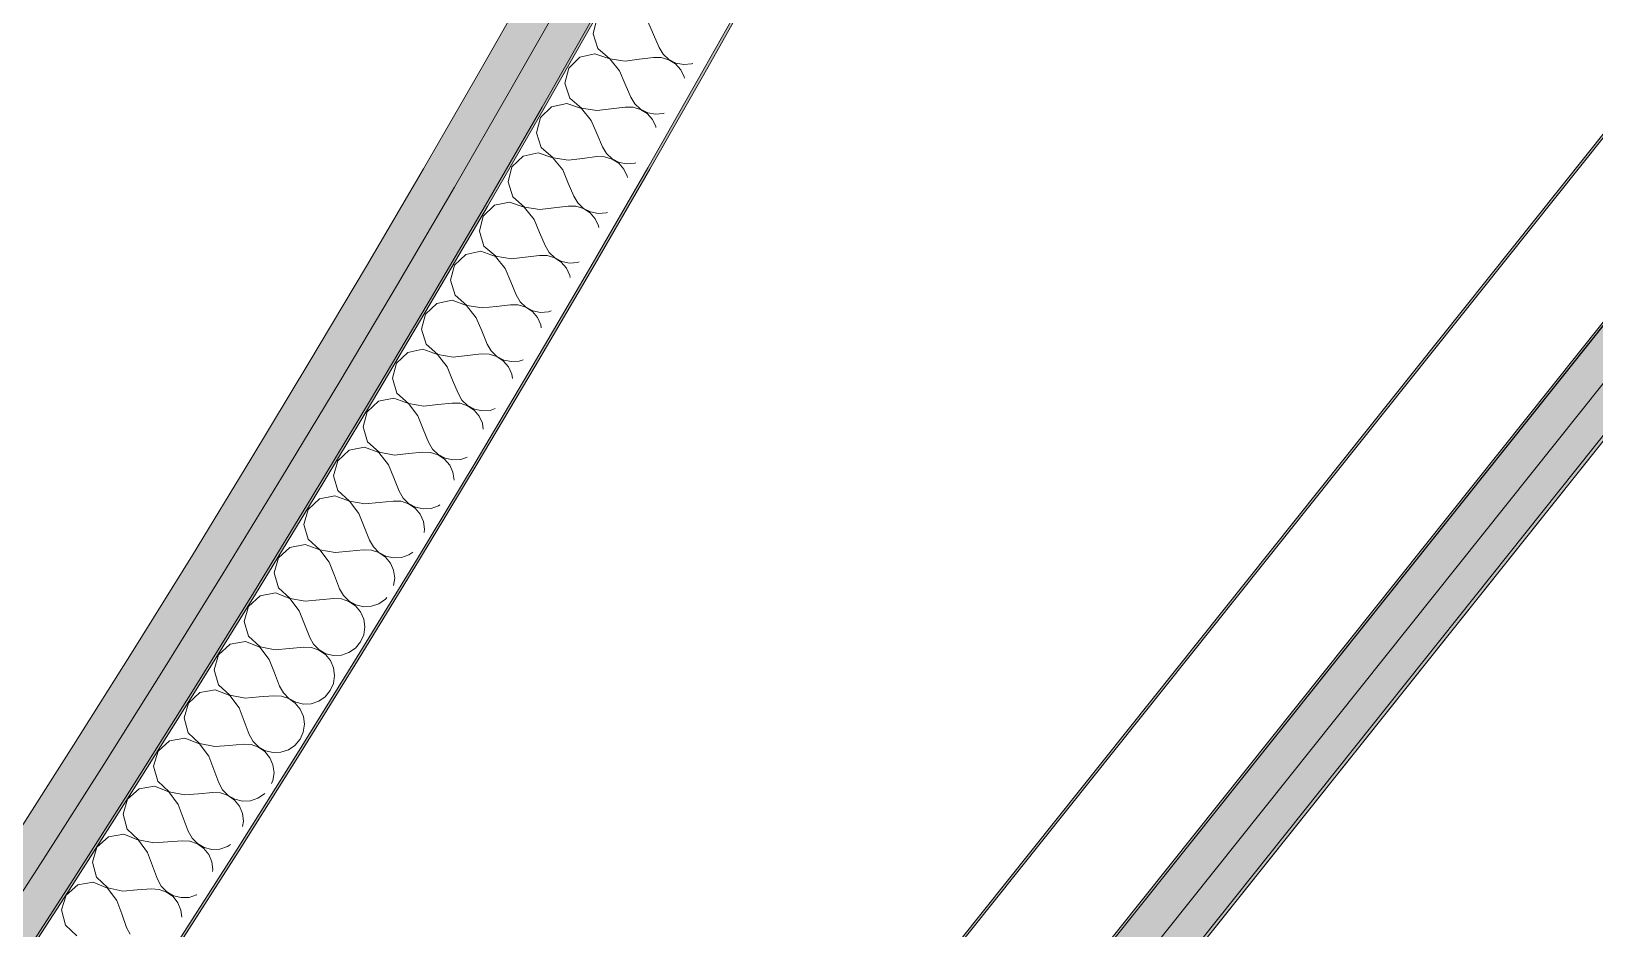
# Model space of a CAD drawing. Header units: millimetres. Extents: x -50172 to 74273, y -80883 to 11206.
# Drawn here: x -20648 to -19994, y -47453 to -47078 of the extents above; entities that cross this region are included whole.
import ezdxf
from ezdxf.enums import TextEntityAlignment as Align

# ---------------------------------------------------------------- set-up
doc = ezdxf.new("R2010")
doc.units = ezdxf.units.MM
doc.header["$MEASUREMENT"] = 0
for name, color, linetype in [('A-25-M_Wall_Int', 7, 'Continuous'), ('New_A-25-M_Wall_Int', 7, 'Continuous'), ('New_A-35-M_FFE-Zone', 7, 'Continuous')]:
    doc.layers.add(name, color=color, linetype=linetype)
for name, color, linetype, lineweight in [('A-25-M_Wall_Int_Pen_No__1', 7, 'Continuous', 13), ('New_A-25-M_Wall_Int_Pen_No__1', 7, 'Continuous', 13), ('New_A-25-M_Wall_Int_Pen_No__150', 7, 'Continuous', 0), ('New_ArchiCAD Zone Stamps_Pen_No__9', 7, 'Continuous', 13)]:
    doc.layers.add(name, color=color, linetype=linetype, lineweight=lineweight)
for name, color, linetype, lineweight, true_color in [('A-25-M_Wall_Int_Pen_No__107', 7, 'Continuous', 15, 0xa6a6a6), ('A-25-M_Wall_Int_Pen_No__81', 7, 'Continuous', 20, 0x6a6a6a), ('New_A-25-M_Wall_Int_Pen_No__107', 7, 'Continuous', 15, 0xa6a6a6), ('New_A-25-M_Wall_Int_Pen_No__81', 7, 'Continuous', 20, 0x6a6a6a), ('New_A-35-M_FFE-Zone_Pen_No__74', 7, 'Continuous', 20, 0x606060)]:
    doc.layers.add(name, color=color, linetype=linetype, lineweight=lineweight, true_color=true_color)
doc.styles.add('GENERATED_STYLE_1', font='')
doc.styles.add('GENERATED_STYLE_3', font='')
doc.styles.get('GENERATED_STYLE_1').set_extended_font_data('Arial', bold=True)
doc.styles.get('GENERATED_STYLE_3').set_extended_font_data('Arial')

# ---------------------------------------------------------------- blocks, each defined once
blk = doc.blocks.new('Lecture 1 First_INB 114R_2_1', base_point=(-22395.77, -55564.06))
at = {"layer": 'New_A-35-M_FFE-Zone_Pen_No__74', "linetype": 'Continuous'}
blk.add_line((-19692.85, -46873.91), (-22189.3, -50005.7), dxfattribs=at)
at = {"layer": 'New_ArchiCAD Zone Stamps_Pen_No__9'}
for tag, height, style, p in [('ROOM_NAME', 250, 'GENERATED_STYLE_1', (-23019.34, -54095.69)), ('zoneNameLine2', 250, 'GENERATED_STYLE_1', (-23207.77, -54527.82)), ('ROOM_NUMBER', 200, 'GENERATED_STYLE_3', (-23396.2, -54948.53)), ('measuredAreaCode', 200, 'GENERATED_STYLE_3', (-23553.22, -55308.64)), ('DUMMY_649', 200, 'GENERATED_STYLE_3', (-23245.82, -55442.68)), ('DUMMY_650', 200, 'GENERATED_STYLE_3', (-22616.65, -55717.03)), ('DUMMY_651', 133.33, 'GENERATED_STYLE_3', (-22337.36, -55823.58))]:
    blk.add_attdef(tag, text='', height=height, rotation=336.44041, dxfattribs=dict(at, style=style)).set_placement(p, align=Align.TOP_LEFT)
blk = doc.blocks.new('*X250')
at = {"layer": 'New_A-25-M_Wall_Int_Pen_No__150', "linetype": 'Continuous'}
for p, q in [((-20411.09, -47073), (-20412.64, -47079.32)), ((-20389.82, -47074.1), (-20387.44, -47079.56)), ((-20412.64, -47079.32), (-20410.63, -47085.51)), ((-20387.44, -47079.56), (-20385.06, -47085.02)), ((-20385.06, -47085.02), (-20383.35, -47087.83)), ((-20418.22, -47089.13), (-20422.87, -47093.68)), ((-20411.88, -47087.69), (-20418.22, -47089.13)), ((-20405.72, -47089.81), (-20411.88, -47087.69)), ((-20410.63, -47085.51), (-20405.67, -47089.72)), ((-20401.6, -47094.84), (-20405.72, -47089.81)), ((-20405.67, -47089.72), (-20399.24, -47090.7)), ((-20399.24, -47090.7), (-20393.33, -47089.94)), ((-20393.33, -47089.94), (-20387.42, -47089.18)), ((-20384.13, -47089.21), (-20387.42, -47089.18)), ((-20380.98, -47090.14), (-20384.13, -47089.21)), ((-20383.35, -47087.83), (-20380.94, -47090.05)), ((-20378.21, -47091.9), (-20380.98, -47090.14)), ((-20380.94, -47090.05), (-20378, -47091.53)), ((-20378, -47091.53), (-20374.78, -47092.15)), ((-20422.87, -47093.68), (-20424.43, -47099.99)), ((-20401.6, -47094.84), (-20399.24, -47100.31)), ((-20376.02, -47094.35), (-20378.21, -47091.9)), ((-20374.59, -47097.31), (-20376.02, -47094.35)), ((-20374.78, -47092.15), (-20371.5, -47091.86)), ((-20374.51, -47097.8), (-20374.59, -47097.31)), ((-20371.5, -47091.86), (-20370.99, -47091.66)), ((-20424.43, -47099.99), (-20422.45, -47106.19)), ((-20399.24, -47100.31), (-20396.88, -47105.78)), ((-20430.05, -47109.79), (-20434.71, -47114.32)), ((-20423.7, -47108.37), (-20430.05, -47109.79)), ((-20417.55, -47110.5), (-20423.7, -47108.37)), ((-20422.45, -47106.19), (-20417.5, -47110.42)), ((-20413.45, -47115.55), (-20417.55, -47110.5)), ((-20417.5, -47110.42), (-20411.07, -47111.41)), ((-20411.07, -47111.41), (-20405.16, -47110.68)), ((-20405.16, -47110.68), (-20399.25, -47109.93)), ((-20395.96, -47109.97), (-20399.25, -47109.93)), ((-20396.88, -47105.78), (-20395.17, -47108.59)), ((-20392.81, -47110.91), (-20395.96, -47109.97)), ((-20395.17, -47108.59), (-20392.77, -47110.83)), ((-20390.04, -47112.68), (-20392.81, -47110.91)), ((-20392.77, -47110.83), (-20389.84, -47112.32)), ((-20434.71, -47114.32), (-20436.29, -47120.63)), ((-20413.45, -47115.55), (-20411.1, -47121.03)), ((-20387.87, -47115.14), (-20390.04, -47112.68)), ((-20389.84, -47112.32), (-20386.61, -47112.95)), ((-20386.44, -47118.11), (-20387.87, -47115.14)), ((-20386.61, -47112.95), (-20383.33, -47112.67)), ((-20383.33, -47112.67), (-20382.93, -47112.51)), ((-20436.29, -47120.63), (-20434.33, -47126.83)), ((-20411.1, -47121.03), (-20408.76, -47126.51)), ((-20386.37, -47118.52), (-20386.44, -47118.11)), ((-20441.94, -47130.41), (-20446.62, -47134.93)), ((-20435.59, -47129.01), (-20441.94, -47130.41)), ((-20429.45, -47131.16), (-20435.59, -47129.01)), ((-20434.33, -47126.83), (-20429.4, -47131.08)), ((-20417.06, -47131.37), (-20411.14, -47130.65)), ((-20407.85, -47130.7), (-20411.14, -47130.65)), ((-20408.76, -47126.51), (-20407.06, -47129.32)), ((-20404.71, -47131.65), (-20407.85, -47130.7)), ((-20407.06, -47129.32), (-20404.66, -47131.57)), ((-20446.62, -47134.93), (-20448.22, -47141.23)), ((-20425.36, -47136.23), (-20429.45, -47131.16)), ((-20429.4, -47131.08), (-20422.97, -47132.09)), ((-20425.36, -47136.23), (-20423.03, -47141.71)), ((-20422.97, -47132.09), (-20417.06, -47131.37)), ((-20401.95, -47133.43), (-20404.71, -47131.65)), ((-20404.66, -47131.57), (-20401.74, -47133.07)), ((-20399.78, -47135.89), (-20401.95, -47133.43)), ((-20401.74, -47133.07), (-20398.51, -47133.7)), ((-20398.36, -47138.87), (-20399.78, -47135.89)), ((-20398.51, -47133.7), (-20395.24, -47133.43)), ((-20395.24, -47133.43), (-20394.83, -47133.28)), ((-20448.22, -47141.23), (-20446.27, -47147.44)), ((-20423.03, -47141.71), (-20420.7, -47147.2)), ((-20398.29, -47139.32), (-20398.36, -47138.87)), ((-20447.54, -47149.61), (-20453.9, -47150.99)), ((-20441.41, -47151.78), (-20447.54, -47149.61)), ((-20446.27, -47147.44), (-20441.36, -47151.7)), ((-20420.7, -47147.2), (-20419.02, -47150.02)), ((-20419.02, -47150.02), (-20416.62, -47152.27)), ((-20458.59, -47155.49), (-20460.21, -47161.79)), ((-20453.9, -47150.99), (-20458.59, -47155.49)), ((-20437.33, -47156.86), (-20441.41, -47151.78)), ((-20441.36, -47151.7), (-20434.93, -47152.74)), ((-20437.33, -47156.86), (-20435.02, -47162.35)), ((-20434.93, -47152.74), (-20429.02, -47152.03)), ((-20429.02, -47152.03), (-20423.1, -47151.33)), ((-20419.81, -47151.39), (-20423.1, -47151.33)), ((-20416.67, -47152.35), (-20419.81, -47151.39)), ((-20413.91, -47154.14), (-20416.67, -47152.35)), ((-20416.62, -47152.27), (-20413.7, -47153.78)), ((-20411.75, -47156.61), (-20413.91, -47154.14)), ((-20413.7, -47153.78), (-20410.48, -47154.42)), ((-20410.35, -47159.59), (-20411.75, -47156.61)), ((-20410.48, -47154.42), (-20407.2, -47154.16)), ((-20407.2, -47154.16), (-20406.68, -47153.97)), ((-20460.21, -47161.79), (-20458.29, -47168.01)), ((-20435.02, -47162.35), (-20432.71, -47167.84)), ((-20410.25, -47160.2), (-20410.35, -47159.59)), ((-20458.29, -47168.01), (-20453.38, -47172.28)), ((-20432.71, -47167.84), (-20431.04, -47170.67)), ((-20470.63, -47176.02), (-20472.27, -47182.32)), ((-20465.92, -47171.53), (-20470.63, -47176.02)), ((-20459.56, -47170.18), (-20465.92, -47171.53)), ((-20453.43, -47172.37), (-20459.56, -47170.18)), ((-20449.37, -47177.46), (-20453.43, -47172.37)), ((-20453.38, -47172.28), (-20446.96, -47173.34)), ((-20446.96, -47173.34), (-20441.04, -47172.66)), ((-20441.04, -47172.66), (-20435.12, -47171.97)), ((-20431.84, -47172.04), (-20435.12, -47171.97)), ((-20428.7, -47173.01), (-20431.84, -47172.04)), ((-20431.04, -47170.67), (-20428.65, -47172.93)), ((-20425.95, -47174.81), (-20428.7, -47173.01)), ((-20428.65, -47172.93), (-20425.74, -47174.45)), ((-20423.79, -47177.29), (-20425.95, -47174.81)), ((-20425.74, -47174.45), (-20422.52, -47175.11)), ((-20422.52, -47175.11), (-20419.24, -47174.86)), ((-20419.24, -47174.86), (-20418.48, -47174.58)), ((-20472.27, -47182.32), (-20470.36, -47188.54)), ((-20449.37, -47177.46), (-20447.08, -47182.95)), ((-20447.08, -47182.95), (-20444.79, -47188.46)), ((-20422.4, -47180.27), (-20423.79, -47177.29)), ((-20422.25, -47181.16), (-20422.4, -47180.27)), ((-20470.36, -47188.54), (-20465.47, -47192.83)), ((-20444.79, -47188.46), (-20443.12, -47191.29)), ((-20478.01, -47192.04), (-20482.73, -47196.51)), ((-20471.64, -47190.7), (-20478.01, -47192.04)), ((-20465.52, -47192.91), (-20471.64, -47190.7)), ((-20461.48, -47198.01), (-20465.52, -47192.91)), ((-20465.47, -47192.83), (-20459.06, -47193.91)), ((-20459.06, -47193.91), (-20453.13, -47193.24)), ((-20453.13, -47193.24), (-20447.21, -47192.57)), ((-20443.93, -47192.66), (-20447.21, -47192.57)), ((-20440.79, -47193.64), (-20443.93, -47192.66)), ((-20443.12, -47191.29), (-20440.74, -47193.55)), ((-20438.05, -47195.44), (-20440.79, -47193.64)), ((-20440.74, -47193.55), (-20437.83, -47195.08)), ((-20435.9, -47197.93), (-20438.05, -47195.44)), ((-20437.83, -47195.08), (-20434.62, -47195.75)), ((-20434.62, -47195.75), (-20431.34, -47195.51)), ((-20431.34, -47195.51), (-20430.24, -47195.11)), ((-20482.73, -47196.51), (-20484.39, -47202.8)), ((-20461.48, -47198.01), (-20459.21, -47203.52)), ((-20434.51, -47200.91), (-20435.9, -47197.93)), ((-20434.31, -47202.21), (-20434.51, -47200.91)), ((-20484.39, -47202.8), (-20482.51, -47209.03)), ((-20482.51, -47209.03), (-20477.63, -47213.34)), ((-20459.21, -47203.52), (-20456.93, -47209.03)), ((-20456.93, -47209.03), (-20455.27, -47211.87)), ((-20490.16, -47212.5), (-20494.9, -47216.97)), ((-20483.79, -47211.19), (-20490.16, -47212.5)), ((-20477.68, -47213.42), (-20483.79, -47211.19)), ((-20473.65, -47218.53), (-20477.68, -47213.42)), ((-20477.63, -47213.34), (-20471.21, -47214.43)), ((-20471.21, -47214.43), (-20465.29, -47213.79)), ((-20465.29, -47213.79), (-20459.37, -47213.14)), ((-20456.08, -47213.23), (-20459.37, -47213.14)), ((-20452.95, -47214.22), (-20456.08, -47213.23)), ((-20455.27, -47211.87), (-20452.9, -47214.14)), ((-20450.21, -47216.03), (-20452.95, -47214.22)), ((-20452.9, -47214.14), (-20450, -47215.67)), ((-20450, -47215.67), (-20446.78, -47216.35)), ((-20443.5, -47216.12), (-20441.96, -47215.57)), ((-20494.9, -47216.97), (-20496.58, -47223.25)), ((-20473.65, -47218.53), (-20471.39, -47224.05)), ((-20448.07, -47218.53), (-20450.21, -47216.03)), ((-20446.7, -47221.52), (-20448.07, -47218.53)), ((-20446.78, -47216.35), (-20443.5, -47216.12)), ((-20446.41, -47223.34), (-20446.7, -47221.52)), ((-20496.58, -47223.25), (-20494.71, -47229.48)), ((-20471.39, -47224.05), (-20469.14, -47229.56)), ((-20502.38, -47232.93), (-20507.13, -47237.38)), ((-20496, -47231.64), (-20502.38, -47232.93)), ((-20489.9, -47233.89), (-20496, -47231.64)), ((-20494.71, -47229.48), (-20489.85, -47233.81)), ((-20485.89, -47239.02), (-20489.9, -47233.89)), ((-20489.85, -47233.81), (-20483.44, -47234.92)), ((-20483.44, -47234.92), (-20477.51, -47234.3)), ((-20477.51, -47234.3), (-20471.59, -47233.66)), ((-20468.3, -47233.77), (-20471.59, -47233.66)), ((-20469.14, -47229.56), (-20467.49, -47232.4)), ((-20465.17, -47234.77), (-20468.3, -47233.77)), ((-20467.49, -47232.4), (-20465.12, -47234.69)), ((-20462.44, -47236.59), (-20465.17, -47234.77)), ((-20465.12, -47234.69), (-20462.23, -47236.23)), ((-20507.13, -47237.38), (-20508.83, -47243.66)), ((-20485.89, -47239.02), (-20483.65, -47244.53)), ((-20460.31, -47239.09), (-20462.44, -47236.59)), ((-20462.23, -47236.23), (-20459.01, -47236.92)), ((-20458.94, -47242.08), (-20460.31, -47239.09)), ((-20459.01, -47236.92), (-20455.73, -47236.7)), ((-20455.73, -47236.7), (-20453.64, -47235.95)), ((-20508.83, -47243.66), (-20506.98, -47249.9)), ((-20483.65, -47244.53), (-20481.41, -47250.06)), ((-20458.57, -47244.55), (-20458.94, -47242.08)), ((-20514.66, -47253.32), (-20519.42, -47257.75)), ((-20508.28, -47252.05), (-20514.66, -47253.32)), ((-20502.18, -47254.32), (-20508.28, -47252.05)), ((-20506.98, -47249.9), (-20502.14, -47254.24)), ((-20498.19, -47259.46), (-20502.18, -47254.32)), ((-20502.14, -47254.24), (-20495.73, -47255.37)), ((-20495.73, -47255.37), (-20489.8, -47254.76)), ((-20489.8, -47254.76), (-20483.87, -47254.15)), ((-20480.59, -47254.27), (-20483.87, -47254.15)), ((-20481.41, -47250.06), (-20479.77, -47252.91)), ((-20477.46, -47255.28), (-20480.59, -47254.27)), ((-20479.77, -47252.91), (-20477.41, -47255.19)), ((-20519.42, -47257.75), (-20521.15, -47264.03)), ((-20498.19, -47259.46), (-20495.97, -47264.98)), ((-20474.73, -47257.1), (-20477.46, -47255.28)), ((-20477.41, -47255.19), (-20474.52, -47256.75)), ((-20472.61, -47259.61), (-20474.73, -47257.1)), ((-20474.52, -47256.75), (-20471.31, -47257.45)), ((-20471.25, -47262.61), (-20472.61, -47259.61)), ((-20471.31, -47257.45), (-20468.02, -47257.24)), ((-20468.02, -47257.24), (-20465.28, -47256.26)), ((-20521.15, -47264.03), (-20519.32, -47270.27)), ((-20495.97, -47264.98), (-20493.75, -47270.51)), ((-20470.77, -47265.86), (-20471.25, -47262.61)), ((-20527.01, -47273.67), (-20531.79, -47278.09)), ((-20520.63, -47272.42), (-20527.01, -47273.67)), ((-20514.54, -47274.71), (-20520.63, -47272.42)), ((-20519.32, -47270.27), (-20514.49, -47274.63)), ((-20514.49, -47274.63), (-20508.08, -47275.78)), ((-20502.15, -47275.19), (-20496.22, -47274.6)), ((-20492.94, -47274.73), (-20496.22, -47274.6)), ((-20493.75, -47270.51), (-20492.12, -47273.37)), ((-20492.12, -47273.37), (-20489.77, -47275.66)), ((-20531.79, -47278.09), (-20533.53, -47284.36)), ((-20510.56, -47279.86), (-20514.54, -47274.71)), ((-20510.56, -47279.86), (-20508.35, -47285.39)), ((-20508.08, -47275.78), (-20502.15, -47275.19)), ((-20489.82, -47275.74), (-20492.94, -47274.73)), ((-20487.09, -47277.58), (-20489.82, -47275.74)), ((-20489.77, -47275.66), (-20486.88, -47277.23)), ((-20484.98, -47280.1), (-20487.09, -47277.58)), ((-20486.88, -47277.23), (-20483.67, -47277.94)), ((-20483.63, -47283.1), (-20484.98, -47280.1)), ((-20483.67, -47277.94), (-20480.38, -47277.74)), ((-20480.38, -47277.74), (-20477.28, -47276.65)), ((-20477.28, -47276.65), (-20476.73, -47276.26)), ((-20533.53, -47284.36), (-20531.72, -47290.61)), ((-20508.35, -47285.39), (-20506.15, -47290.93)), ((-20483.16, -47286.36), (-20483.63, -47283.1)), ((-20483.35, -47287.82), (-20483.16, -47286.36)), ((-20539.42, -47293.98), (-20544.21, -47298.39)), ((-20533.03, -47292.75), (-20539.42, -47293.98)), ((-20526.95, -47295.06), (-20533.03, -47292.75)), ((-20531.72, -47290.61), (-20526.9, -47294.98)), ((-20506.15, -47290.93), (-20504.53, -47293.79)), ((-20504.53, -47293.79), (-20502.18, -47296.09)), ((-20544.21, -47298.39), (-20545.97, -47304.65)), ((-20522.99, -47300.22), (-20526.95, -47295.06)), ((-20526.9, -47294.98), (-20520.5, -47296.15)), ((-20522.99, -47300.22), (-20520.8, -47305.76)), ((-20520.5, -47296.15), (-20514.57, -47295.58)), ((-20514.57, -47295.58), (-20508.64, -47295.01)), ((-20505.35, -47295.15), (-20508.64, -47295.01)), ((-20502.23, -47296.17), (-20505.35, -47295.15)), ((-20499.52, -47298.02), (-20502.23, -47296.17)), ((-20502.18, -47296.09), (-20499.3, -47297.66)), ((-20497.41, -47300.54), (-20499.52, -47298.02)), ((-20499.3, -47297.66), (-20496.09, -47298.38)), ((-20496.07, -47303.55), (-20497.41, -47300.54)), ((-20496.09, -47298.38), (-20492.81, -47298.2)), ((-20492.81, -47298.2), (-20489.7, -47297.12)), ((-20489.7, -47297.12), (-20487.99, -47295.92)), ((-20545.97, -47304.65), (-20544.19, -47310.9)), ((-20520.8, -47305.76), (-20518.62, -47311.31)), ((-20495.61, -47306.81), (-20496.07, -47303.55)), ((-20496.04, -47309.98), (-20495.61, -47306.81)), ((-20545.51, -47313.04), (-20551.9, -47314.26)), ((-20539.43, -47315.37), (-20545.51, -47313.04)), ((-20544.19, -47310.9), (-20539.38, -47315.29)), ((-20518.62, -47311.31), (-20517, -47314.17)), ((-20556.7, -47318.64), (-20558.48, -47324.9)), ((-20551.9, -47314.26), (-20556.7, -47318.64)), ((-20535.49, -47320.55), (-20539.43, -47315.37)), ((-20539.38, -47315.29), (-20532.98, -47316.49)), ((-20532.98, -47316.49), (-20527.05, -47315.93)), ((-20527.05, -47315.93), (-20521.12, -47315.38)), ((-20517.83, -47315.52), (-20521.12, -47315.38)), ((-20514.72, -47316.56), (-20517.83, -47315.52)), ((-20517, -47314.17), (-20514.67, -47316.48)), ((-20512.01, -47318.42), (-20514.72, -47316.56)), ((-20514.67, -47316.48), (-20511.79, -47318.06)), ((-20509.91, -47320.95), (-20512.01, -47318.42)), ((-20511.79, -47318.06), (-20508.58, -47318.79)), ((-20508.58, -47318.79), (-20505.3, -47318.62)), ((-20505.3, -47318.62), (-20502.18, -47317.55)), ((-20502.18, -47317.55), (-20499.47, -47315.66)), ((-20499.47, -47315.66), (-20498.9, -47314.96)), ((-20558.48, -47324.9), (-20556.72, -47331.16)), ((-20535.49, -47320.55), (-20533.32, -47326.09)), ((-20533.32, -47326.09), (-20531.15, -47331.65)), ((-20508.58, -47323.96), (-20509.91, -47320.95)), ((-20508.13, -47327.22), (-20508.58, -47323.96)), ((-20558.04, -47333.3), (-20564.44, -47334.49)), ((-20551.97, -47335.64), (-20558.04, -47333.3)), ((-20556.72, -47331.16), (-20551.92, -47335.56)), ((-20531.15, -47331.65), (-20529.54, -47334.51)), ((-20509.92, -47333.51), (-20508.58, -47330.49)), ((-20508.58, -47330.49), (-20508.13, -47327.22)), ((-20569.26, -47338.86), (-20571.06, -47345.11)), ((-20564.44, -47334.49), (-20569.26, -47338.86)), ((-20548.05, -47340.83), (-20551.97, -47335.64)), ((-20551.92, -47335.56), (-20545.53, -47336.78)), ((-20545.53, -47336.78), (-20539.6, -47336.25)), ((-20539.6, -47336.25), (-20533.66, -47335.71)), ((-20530.38, -47335.87), (-20533.66, -47335.71)), ((-20527.27, -47336.91), (-20530.38, -47335.87)), ((-20529.54, -47334.51), (-20527.22, -47336.83)), ((-20524.56, -47338.78), (-20527.27, -47336.91)), ((-20527.22, -47336.83), (-20524.34, -47338.42)), ((-20522.47, -47341.31), (-20524.56, -47338.78)), ((-20524.34, -47338.42), (-20521.14, -47339.16)), ((-20521.14, -47339.16), (-20517.85, -47339)), ((-20517.85, -47339), (-20514.73, -47337.94)), ((-20514.73, -47337.94), (-20512.02, -47336.06)), ((-20512.02, -47336.06), (-20509.92, -47333.51)), ((-20571.06, -47345.11), (-20569.31, -47351.38)), ((-20548.05, -47340.83), (-20545.89, -47346.39)), ((-20545.89, -47346.39), (-20543.74, -47351.94)), ((-20521.15, -47344.33), (-20522.47, -47341.31)), ((-20520.71, -47347.59), (-20521.15, -47344.33)), ((-20569.31, -47351.38), (-20564.53, -47355.79)), ((-20543.74, -47351.94), (-20542.15, -47354.82)), ((-20522.52, -47353.88), (-20521.18, -47350.86)), ((-20521.18, -47350.86), (-20520.71, -47347.59)), ((-20581.87, -47359.04), (-20583.7, -47365.28)), ((-20577.04, -47354.68), (-20581.87, -47359.04)), ((-20570.64, -47353.51), (-20577.04, -47354.68)), ((-20564.58, -47355.87), (-20570.64, -47353.51)), ((-20560.67, -47361.08), (-20564.58, -47355.87)), ((-20564.53, -47355.79), (-20558.14, -47357.03)), ((-20558.14, -47357.03), (-20552.21, -47356.52)), ((-20552.21, -47356.52), (-20546.27, -47356)), ((-20542.99, -47356.17), (-20546.27, -47356)), ((-20539.88, -47357.22), (-20542.99, -47356.17)), ((-20542.15, -47354.82), (-20539.83, -47357.14)), ((-20537.18, -47359.1), (-20539.88, -47357.22)), ((-20539.83, -47357.14), (-20536.96, -47358.74)), ((-20535.1, -47361.64), (-20537.18, -47359.1)), ((-20536.96, -47358.74), (-20533.76, -47359.49)), ((-20533.76, -47359.49), (-20530.47, -47359.34)), ((-20530.47, -47359.34), (-20527.35, -47358.28)), ((-20527.35, -47358.28), (-20524.63, -47356.42)), ((-20524.63, -47356.42), (-20522.52, -47353.88)), ((-20583.7, -47365.28), (-20581.97, -47371.55)), ((-20560.67, -47361.08), (-20558.54, -47366.64)), ((-20533.79, -47364.66), (-20535.1, -47361.64)), ((-20533.36, -47367.92), (-20533.79, -47364.66)), ((-20581.97, -47371.55), (-20577.2, -47375.98)), ((-20558.54, -47366.64), (-20556.4, -47372.2)), ((-20556.4, -47372.2), (-20554.82, -47375.08)), ((-20535.18, -47374.2), (-20533.83, -47371.19)), ((-20533.83, -47371.19), (-20533.36, -47367.92)), ((-20594.56, -47379.17), (-20596.4, -47385.41)), ((-20589.71, -47374.83), (-20594.56, -47379.17)), ((-20583.31, -47373.68), (-20589.71, -47374.83)), ((-20577.26, -47376.06), (-20583.31, -47373.68)), ((-20573.36, -47381.28), (-20577.26, -47376.06)), ((-20577.2, -47375.98), (-20570.82, -47377.24)), ((-20570.82, -47377.24), (-20564.88, -47376.75)), ((-20564.88, -47376.75), (-20558.94, -47376.25)), ((-20555.66, -47376.43), (-20558.94, -47376.25)), ((-20552.56, -47377.49), (-20555.66, -47376.43)), ((-20554.82, -47375.08), (-20552.5, -47377.41)), ((-20549.86, -47379.37), (-20552.56, -47377.49)), ((-20552.5, -47377.41), (-20549.64, -47379.02)), ((-20549.64, -47379.02), (-20546.44, -47379.78)), ((-20543.16, -47379.64), (-20540.03, -47378.59)), ((-20540.03, -47378.59), (-20537.3, -47376.74)), ((-20537.3, -47376.74), (-20535.18, -47374.2)), ((-20596.4, -47385.41), (-20594.69, -47391.69)), ((-20573.36, -47381.28), (-20571.24, -47386.85)), ((-20547.79, -47381.92), (-20549.86, -47379.37)), ((-20546.49, -47384.94), (-20547.79, -47381.92)), ((-20546.07, -47388.21), (-20546.49, -47384.94)), ((-20546.44, -47379.78), (-20543.16, -47379.64)), ((-20594.69, -47391.69), (-20589.94, -47396.13)), ((-20571.24, -47386.85), (-20569.13, -47392.42)), ((-20547.09, -47392.66), (-20546.55, -47391.48)), ((-20546.55, -47391.48), (-20546.07, -47388.21)), ((-20602.45, -47394.94), (-20607.3, -47399.27)), ((-20596.04, -47393.81), (-20602.45, -47394.94)), ((-20589.99, -47396.22), (-20596.04, -47393.81)), ((-20586.12, -47401.44), (-20589.99, -47396.22)), ((-20589.94, -47396.13), (-20583.56, -47397.41)), ((-20583.56, -47397.41), (-20577.62, -47396.94)), ((-20577.62, -47396.94), (-20571.68, -47396.46)), ((-20568.4, -47396.65), (-20571.68, -47396.46)), ((-20569.13, -47392.42), (-20567.55, -47395.3)), ((-20565.3, -47397.72), (-20568.4, -47396.65)), ((-20567.55, -47395.3), (-20565.25, -47397.64)), ((-20562.61, -47399.61), (-20565.3, -47397.72)), ((-20565.25, -47397.64), (-20562.39, -47399.26)), ((-20552.78, -47398.86), (-20550.04, -47397.01)), ((-20550.04, -47397.01), (-20549.9, -47396.85)), ((-20607.3, -47399.27), (-20609.17, -47405.5)), ((-20586.12, -47401.44), (-20584.01, -47407.02)), ((-20560.54, -47402.17), (-20562.61, -47399.61)), ((-20562.39, -47399.26), (-20559.19, -47400.03)), ((-20559.25, -47405.19), (-20560.54, -47402.17)), ((-20558.84, -47408.46), (-20559.25, -47405.19)), ((-20559.19, -47400.03), (-20555.9, -47399.9)), ((-20555.9, -47399.9), (-20552.78, -47398.86)), ((-20609.17, -47405.5), (-20607.48, -47411.79)), ((-20607.48, -47411.79), (-20602.74, -47416.25)), ((-20584.01, -47407.02), (-20581.92, -47412.6)), ((-20559.18, -47410.65), (-20558.84, -47408.46)), ((-20615.24, -47415.02), (-20620.11, -47419.33)), ((-20608.83, -47413.9), (-20615.24, -47415.02)), ((-20602.79, -47416.33), (-20608.83, -47413.9)), ((-20598.93, -47421.57), (-20602.79, -47416.33)), ((-20602.74, -47416.25), (-20596.36, -47417.54)), ((-20596.36, -47417.54), (-20590.42, -47417.09)), ((-20590.42, -47417.09), (-20584.48, -47416.63)), ((-20581.2, -47416.82), (-20584.48, -47416.63)), ((-20581.92, -47412.6), (-20580.35, -47415.48)), ((-20578.1, -47417.91), (-20581.2, -47416.82)), ((-20580.35, -47415.48), (-20578.05, -47417.83)), ((-20575.42, -47419.81), (-20578.1, -47417.91)), ((-20578.05, -47417.83), (-20575.2, -47419.46)), ((-20565.58, -47419.09), (-20564.24, -47418.19)), ((-20620.11, -47419.33), (-20622, -47425.55)), ((-20598.93, -47421.57), (-20596.85, -47427.15)), ((-20573.36, -47422.37), (-20575.42, -47419.81)), ((-20575.2, -47419.46), (-20572, -47420.24)), ((-20572.08, -47425.4), (-20573.36, -47422.37)), ((-20572, -47420.24), (-20568.72, -47420.11)), ((-20568.72, -47420.11), (-20565.58, -47419.09)), ((-20622, -47425.55), (-20620.33, -47431.84)), ((-20596.85, -47427.15), (-20594.77, -47432.73)), ((-20571.68, -47428.67), (-20572.08, -47425.4)), ((-20571.8, -47429.45), (-20571.68, -47428.67)), ((-20628.1, -47435.05), (-20632.99, -47439.34)), ((-20621.69, -47433.96), (-20628.1, -47435.05)), ((-20615.66, -47436.4), (-20621.69, -47433.96)), ((-20620.33, -47431.84), (-20615.6, -47436.32)), ((-20611.81, -47441.65), (-20615.66, -47436.4)), ((-20615.6, -47436.32), (-20609.23, -47437.64)), ((-20609.23, -47437.64), (-20603.29, -47437.2)), ((-20603.29, -47437.2), (-20597.35, -47436.75)), ((-20594.07, -47436.96), (-20597.35, -47436.75)), ((-20594.77, -47432.73), (-20593.21, -47435.63)), ((-20590.97, -47438.06), (-20594.07, -47436.96)), ((-20593.21, -47435.63), (-20590.92, -47437.98)), ((-20590.92, -47437.98), (-20588.07, -47439.62)), ((-20632.99, -47439.34), (-20634.89, -47445.56)), ((-20611.81, -47441.65), (-20609.75, -47447.24)), ((-20588.3, -47439.97), (-20590.97, -47438.06)), ((-20586.24, -47442.53), (-20588.3, -47439.97)), ((-20588.07, -47439.62), (-20584.88, -47440.41)), ((-20584.98, -47445.57), (-20586.24, -47442.53)), ((-20584.88, -47440.41), (-20581.59, -47440.29)), ((-20581.59, -47440.29), (-20578.46, -47439.28)), ((-20578.46, -47439.28), (-20578.36, -47439.22)), ((-20634.89, -47445.56), (-20633.24, -47451.85)), ((-20609.75, -47447.24), (-20607.69, -47452.83)), ((-20584.62, -47448.53), (-20584.98, -47445.57)), ((-20633.24, -47451.85), (-20628.53, -47456.35)), ((-20607.69, -47452.83), (-20606.14, -47455.73))]:
    blk.add_line(p, q, dxfattribs=at)
blk = doc.blocks.new('Wall_7_1', base_point=(-29918.46, -50217.22))
at = {"layer": 'New_A-25-M_Wall_Int_Pen_No__107', "linetype": 'Continuous'}
for points in [[(-20095.26, -46371.16, -0.413614), (-29918.46, -50217.22), (-29924.46, -50230.97, 0.413614), (-20081.52, -46377.18)], [(-20081.52, -46377.18, -0.413614), (-29924.46, -50230.97), (-29930.45, -50244.72, 0.413614), (-20067.79, -46383.21)]]:
    blk.add_hatch(color=256, dxfattribs=at).paths.add_polyline_path(points)
at = {"layer": 'New_A-25-M_Wall_Int_Pen_No__81', "linetype": 'Continuous', "lineweight": 0, "true_color": 0x353535}
for points in [[(-20067.79, -46383.21, -0.413614), (-29930.45, -50244.72), (-29930.85, -50245.64, 0.413614), (-20066.87, -46383.61)], [(-20021.08, -46403.69, -0.413614), (-29950.84, -50291.47), (-29951.24, -50292.39, 0.413614), (-20020.16, -46404.09)]]:
    blk.add_hatch(color=250, dxfattribs=at).paths.add_polyline_path(points)
at = {"layer": 'New_A-25-M_Wall_Int_Pen_No__1', "linetype": 'Continuous'}
for radius in [7467.12, 7482.12, 7498.12, 7497.12, 7549.12, 7548.12]:
    blk.add_arc((-26933.84, -43372.52), radius, 246.440445, 336.323082, dxfattribs=at)
at = {"layer": 'New_A-25-M_Wall_Int', "color": 250, "lineweight": 50, "true_color": 0x2a2a2a}
blk.add_blockref('*X250', (0, 0), dxfattribs=at)
blk = doc.blocks.new('Wall_87_1', base_point=(-22330.43, -50182.12))
at = {"layer": 'A-25-M_Wall_Int_Pen_No__107', "linetype": 'Continuous'}
for points in [[(-22339.66, -50169.62), (-19705.5, -46868.37), (-19719.73, -46862.16), (-22348.88, -50157.13)], [(-22330.43, -50182.12), (-19691.26, -46874.58), (-19705.5, -46868.37), (-22339.66, -50169.62)]]:
    blk.add_hatch(color=256, dxfattribs=at).paths.add_polyline_path(points)
at = {"layer": 'A-25-M_Wall_Int_Pen_No__81', "linetype": 'Continuous', "lineweight": 0, "true_color": 0x353535}
for points in [[(-22379, -50116.32), (-19766.24, -46841.88), (-19767.19, -46841.47), (-22379.61, -50115.48)], [(-22348.88, -50157.13), (-19719.73, -46862.16), (-19720.68, -46861.75), (-22349.49, -50156.3)]]:
    blk.add_hatch(color=250, dxfattribs=at).paths.add_polyline_path(points)
at = {"layer": 'A-25-M_Wall_Int_Pen_No__1', "linetype": 'Continuous'}
for p, q in [((-22379, -50116.32), (-19766.24, -46841.88)), ((-22349.49, -50156.3), (-19720.68, -46861.75)), ((-22348.88, -50157.13), (-19719.73, -46862.16)), ((-22339.66, -50169.62), (-19705.5, -46868.37))]:
    blk.add_line(p, q, dxfattribs=at)
at = {"layer": 'A-25-M_Wall_Int_Pen_No__1', "linetype": 'Continuous', "flags": 128}
for points in [[(-19767.19, -46841.47), (-22379.61, -50115.48)], [(-22330.43, -50182.12), (-19691.26, -46874.58)]]:
    blk.add_lwpolyline(points, dxfattribs=at)
blk = doc.blocks.new('Wall_166_1', base_point=(-22330.83, -50182.61))
at = {"layer": 'A-25-M_Wall_Int_Pen_No__107', "linetype": 'Continuous'}
for points in [[(-22340.05, -50170.12), (-19705.5, -46868.37), (-19719.73, -46862.16), (-22349.27, -50157.62)], [(-22330.83, -50182.61), (-19691.26, -46874.58), (-19705.5, -46868.37), (-22340.05, -50170.12)]]:
    blk.add_hatch(color=256, dxfattribs=at).paths.add_polyline_path(points)
at = {"layer": 'A-25-M_Wall_Int_Pen_No__81', "linetype": 'Continuous', "lineweight": 0, "true_color": 0x353535}
for points in [[(-22379.39, -50116.81), (-19766.24, -46841.88), (-19767.19, -46841.47), (-22380, -50115.98)], [(-22349.27, -50157.62), (-19719.73, -46862.16), (-19720.68, -46861.75), (-22349.88, -50156.79)]]:
    blk.add_hatch(color=250, dxfattribs=at).paths.add_polyline_path(points)
at = {"layer": 'A-25-M_Wall_Int_Pen_No__1', "linetype": 'Continuous'}
for p, q in [((-22379.39, -50116.81), (-19766.24, -46841.88)), ((-22349.88, -50156.79), (-19720.68, -46861.75)), ((-22349.27, -50157.62), (-19719.73, -46862.16)), ((-22340.05, -50170.12), (-19705.5, -46868.37))]:
    blk.add_line(p, q, dxfattribs=at)
at = {"layer": 'A-25-M_Wall_Int_Pen_No__1', "linetype": 'Continuous', "flags": 128}
for points in [[(-19767.19, -46841.47), (-22379.61, -50115.48)], [(-22330.83, -50182.61), (-19691.26, -46874.58)]]:
    blk.add_lwpolyline(points, dxfattribs=at)

msp = doc.modelspace()

# ---------------------------------------------------------------- block references
at = {"layer": 'A-25-M_Wall_Int', "color": 250, "lineweight": 50, "true_color": 0x2a2a2a}
for name, p in [('Wall_166_1', (-22330.83, -50182.61)), ('Wall_87_1', (-22330.43, -50182.12))]:
    msp.add_blockref(name, p, dxfattribs=at)
at = {"layer": 'New_A-25-M_Wall_Int', "color": 250, "lineweight": 50, "true_color": 0x2a2a2a}
msp.add_blockref('Wall_7_1', (-29918.46, -50217.22), dxfattribs=at)
at = {"layer": 'New_A-35-M_FFE-Zone', "linetype": 'Continuous'}
msp.add_blockref('Lecture 1 First_INB 114R_2_1', (-22395.77, -55564.06), dxfattribs=at)

doc.saveas('drawing.dxf')
